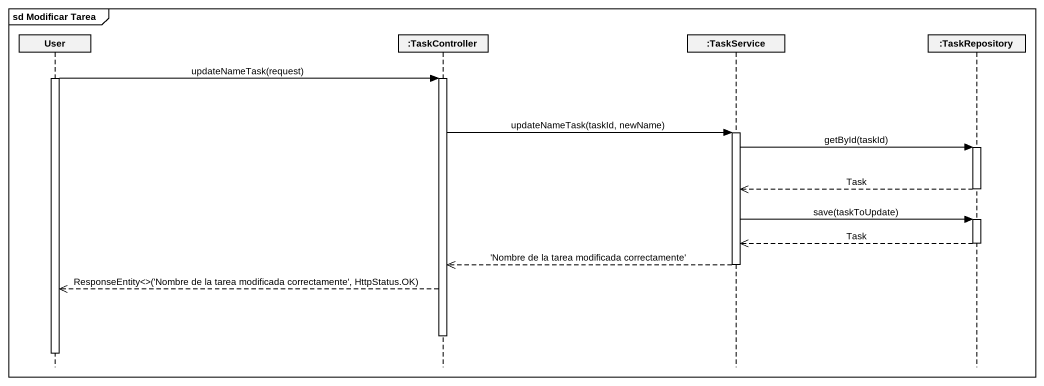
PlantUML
@startuml
mainframe sd Modificar Tarea
hide footbox
participant User
participant ":TaskController" as TaskController
participant ":TaskService" as TaskService
participant ":TaskRepository" as TaskRepository

activate User
User -> TaskController : updateNameTask(request)
activate TaskController
TaskController -> TaskService : updateNameTask(taskId, newName)
activate TaskService
TaskService -> TaskRepository : getById(taskId)
activate TaskRepository
TaskRepository -->> TaskService : Task
deactivate TaskRepository
TaskService -> TaskRepository : save(taskToUpdate)
activate TaskRepository
TaskRepository -->> TaskService : Task
deactivate TaskRepository
TaskService -->> TaskController : 'Nombre de la tarea modificada correctamente'
deactivate TaskService
TaskController -->> User : ResponseEntity<>('Nombre de la tarea modificada correctamente', HttpStatus.OK)
deactivate TaskController
deactivate User
@enduml
